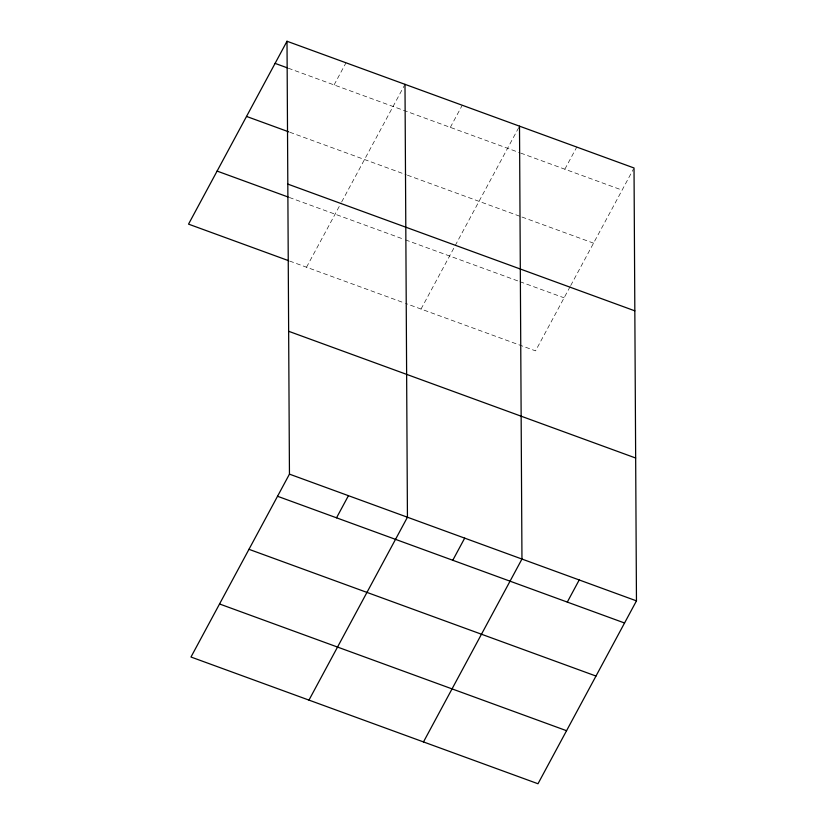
<?xml version="1.0" encoding="UTF-8"?>
<svg xmlns="http://www.w3.org/2000/svg" width="825" height="825" viewBox="0 0 825 825"><rect width="100%" height="100%" fill="white"/><g stroke="black" fill="none" stroke-linecap="round" stroke-linejoin="round"><path stroke-width="0.62" stroke-dasharray="4.12 3.09" d="M334.084 84.923L345.995 62.793M306.518 267.218L341.086 203.022M341.684 201.908L404.394 85.449M450.326 127.38L462.248 105.249M421.039 309.045L518.904 127.267M564.847 169.208L576.768 147.077M570.116 286.667L535.549 350.862L405.529 303.383M570.714 285.543L633.425 169.094M288.327 68.217L519.513 152.646M520.709 153.089L622.102 190.111M289.864 132.258L406.261 174.766M407.457 175.199L520.771 216.583M521.967 217.027L593.546 243.158M289.327 197.464L404.271 239.436M405.457 239.879L518.781 281.263M519.977 281.696L564.114 297.815M289.657 261.061L404.332 302.94"/><path stroke-width="1.24" d="M287.007 41.25L289.451 474.138L190.977 657.02L537.993 783.75L636.467 600.868L634.023 167.98L287.007 41.25L188.533 224.132L288.461 260.628M336.528 517.811L348.439 495.681M308.963 700.105L407.437 517.223L404.993 84.336M452.781 560.268L464.692 538.137M423.483 741.933L521.957 559.051L519.502 126.163M567.291 602.095L579.212 579.954M275.086 63.381L287.121 67.784M246.52 116.428L288.657 131.814M287.812 184.099L634.827 310.839M217.099 171.084L288.131 197.02M288.647 331.279L635.663 458.019M289.451 474.138L636.467 600.868M277.53 496.268L624.556 622.999M248.975 549.316L595.99 676.046M219.543 603.972L566.558 730.702"/></g></svg>
